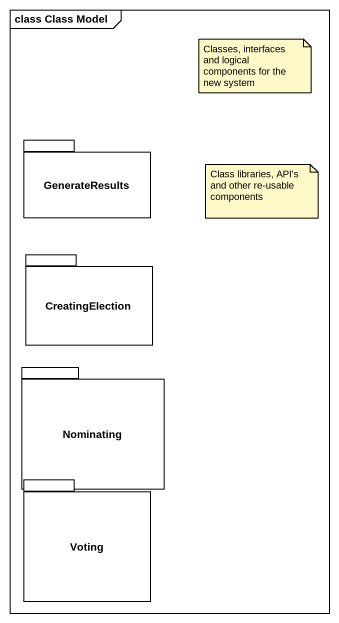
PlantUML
@startuml
mainframe class Class Model
package GenerateResults {
}
package CreatingElection {
}
package Nominating {
}
package Voting {
}
note as N1
  Classes, interfaces and logical components for the new system
end note
note as N2
  Class libraries, API's and other re-usable components
end note
@enduml
